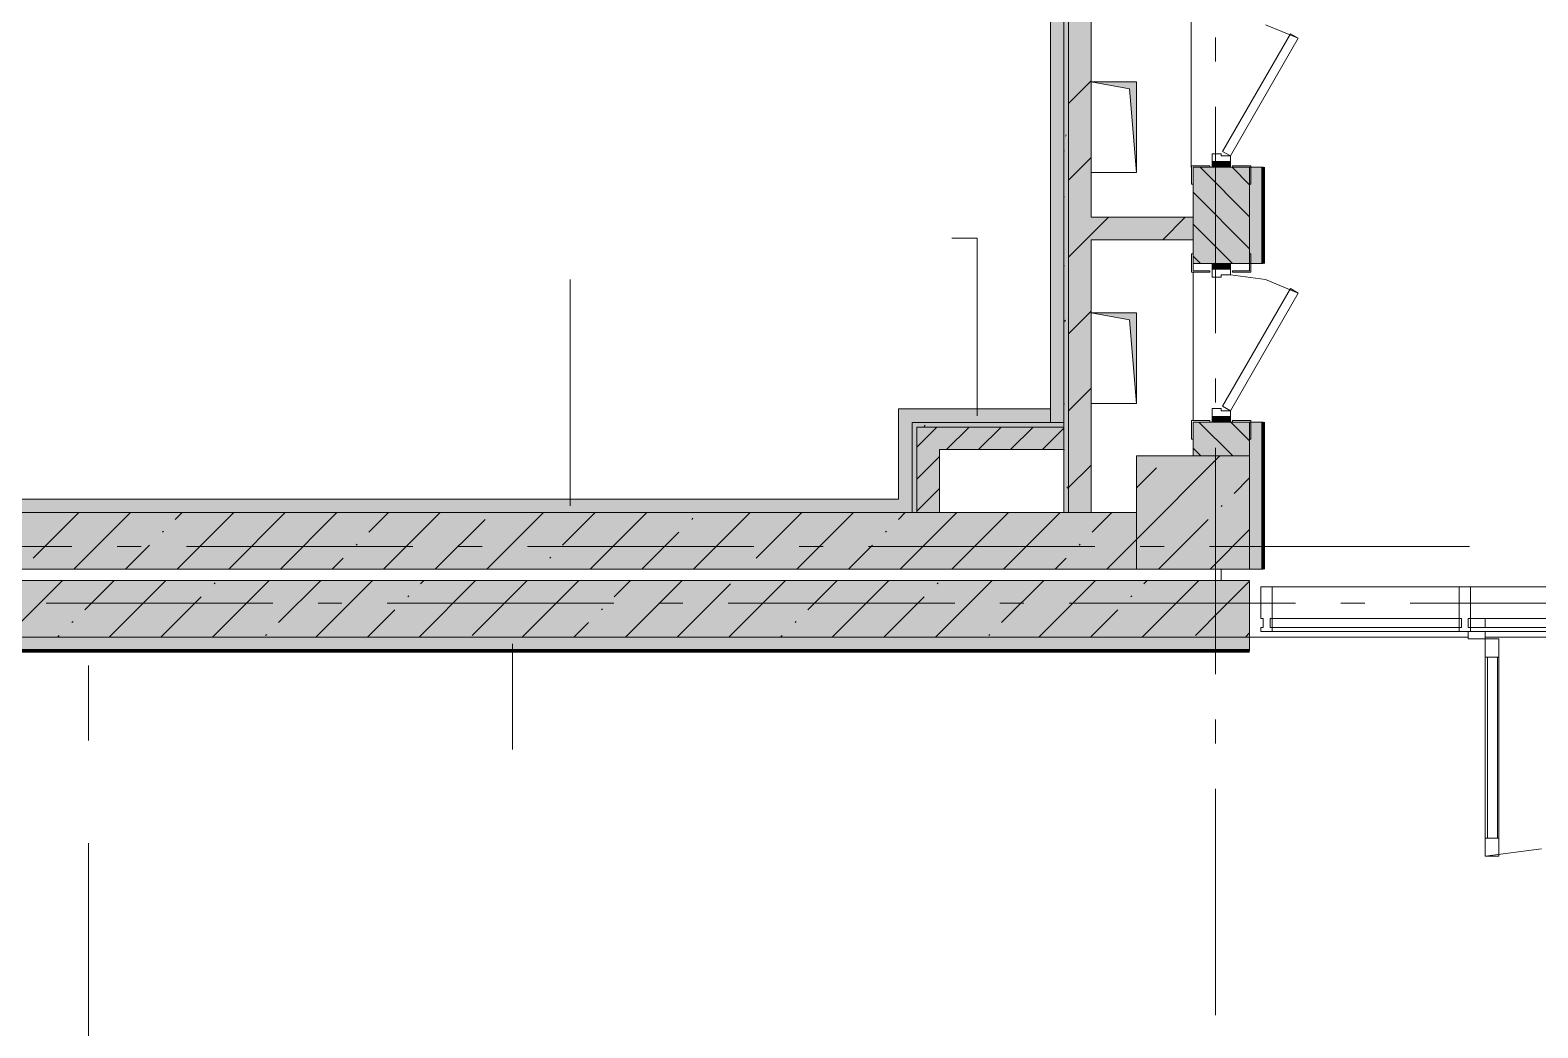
# Model space of a CAD drawing. Header units: millimetres. Extents: x -537608 to 253996, y -217170 to 186033.
# Drawn here: x -365562 to -358903, y -202575 to -198169 of the extents above; entities that cross this region are included whole.
import ezdxf

# ---------------------------------------------------------------- set-up
doc = ezdxf.new("R2010")
doc.units = ezdxf.units.MM
doc.layers.add('16) Лак 1.6м', color=160, linetype='Continuous', lineweight=90)
doc.layers.add('PDF _Геометрия', color=7, linetype='Continuous')
doc.layers.add('PDF _Сплошная заливка', color=7, linetype='Continuous', true_color=0xffffff)

msp = doc.modelspace()

# ---------------------------------------------------------------- hatches: boundary and pattern name
at = {"layer": 'PDF _Сплошная заливка', "transparency": 33554559}
h = msp.add_hatch(color=256, dxfattribs=at)
h.paths.add_polyline_path([(-360341.2037, -200049.6524), (-360176.2013, -200049.6524), (-360176.2013, -199899.6518), (-360426.2024, -199899.6518), (-360426.2024, -200049.6524)], flags=0)
h.paths.add_polyline_path([(-360341.2037, -199199.653), (-360176.2013, -199199.653), (-360176.2013, -198774.6511), (-360426.2024, -198774.6511), (-360426.2024, -199199.653)], flags=0)
h.paths.add_polyline_path([(-360261.1999, -198074.6523), (-360176.2013, -198074.6523), (-360176.2013, -196149.6503), (-360426.2024, -196149.6503), (-360426.2024, -198074.6523), (-360341.2037, -198074.6523)], flags=0)
h.paths.add_polyline_path([(-360426.2024, -195649.6502), (-360176.2013, -195649.6502), (-360176.2013, -194549.6497), (-360426.2024, -194549.6497), (-360426.2024, -195349.0331)], flags=0)
h.paths.add_polyline_path([(-360261.1999, -193849.6508), (-360176.2013, -193849.6508), (-360176.2013, -193649.6499), (-360426.2024, -193649.6499), (-360426.2024, -193849.6508), (-360341.2037, -193849.6508)], flags=0)
h.paths.add_polyline_path([(-360426.2024, -192949.649), (-360176.2013, -192949.649), (-360176.2013, -192849.6508), (-360426.2024, -192849.6508)], flags=0)
h.paths.add_polyline_path([(-360424.2044, -190587.6488), (-360424.2044, -190585.6487), (-360176.2013, -190585.6487), (-360176.2013, -188944.6473), (-360426.2024, -188944.6473), (-360426.2024, -190587.6488)], flags=0)
h.paths.add_polyline_path([(-360176.2013, -187734.6479), (-360176.2013, -186849.6479), (-360426.2024, -186849.6479), (-360426.2024, -187734.6479)], flags=0)
h.paths.add_polyline_path([(-360176.2013, -186349.6478), (-360176.2013, -185682.6473), (-360426.2024, -185682.6473), (-360426.2024, -186349.6478)], flags=0)
h.paths.add_polyline_path([(-360176.2013, -184424.6479), (-360176.2013, -183849.6475), (-360426.2024, -183849.6475), (-360426.2024, -184424.6479)], flags=0)
at = {"layer": 'PDF _Сплошная заливка', "true_color": 0xff7d7d, "transparency": 33554559}
msp.add_hatch(color=11, dxfattribs=at).paths.add_polyline_path([(-361056.2, -199901.695), (-360996.2014, -199901.695), (-360996.2014, -196029.651), (-361056.2, -196029.651), (-361056.2, -199841.6942)])
at = {"layer": 'PDF _Сплошная заливка', "transparency": 33554559}
for points in [[(-360996.2014, -200299.6535), (-360976.2048, -200299.6535), (-360976.2048, -197854.6526), (-360996.2014, -197854.6526), (-360996.2014, -199901.695)], [(-360906.9313, -200299.6535), (-360876.2043, -200299.6535), (-360876.2043, -197874.6514), (-360976.2048, -197874.6514), (-360976.2048, -200299.6535)], [(-361750.2006, -200549.6525), (-360676.2034, -200549.6525), (-360676.2034, -200299.6535), (-367726.2002, -200299.6535), (-367726.2002, -200549.6525), (-363436.7393, -200549.6525)], [(-360301.2018, -200849.6538), (-360301.2018, -200599.6527), (-367726.2002, -200599.6527), (-367726.2002, -200849.6538), (-360906.9313, -200849.6538)]]:
    msp.add_hatch(color=256, dxfattribs=at).paths.add_polyline_path(points)
at = {"layer": 'PDF _Сплошная заливка', "true_color": 0xe2e2e2, "transparency": 33554559}
msp.add_hatch(color=254, dxfattribs=at).paths.add_polyline_path([(-360676.2034, -199817.9493), (-360676.2034, -199417.9497), (-360876.2043, -199417.9497), (-360706.1984, -199447.949), (-360691.567, -199628.4764)])
at = {"layer": 'PDF _Сплошная заливка', "true_color": 0xfca910, "transparency": 33554559}
for points in [[(-361056.2, -199901.695), (-361056.2, -199841.6942), (-361726.1995, -199841.6942), (-361726.1995, -199901.695), (-361546.2039, -199901.695)], [(-361726.1995, -200299.6535), (-361726.1995, -200239.6529), (-367726.2002, -200239.6529), (-367726.2002, -200299.6535), (-361750.2006, -200299.6535)]]:
    msp.add_hatch(color=40, dxfattribs=at).paths.add_polyline_path(points)
at = {"layer": 'PDF _Сплошная заливка', "true_color": 0xff7d7d, "transparency": 33554559}
h = msp.add_hatch(color=11, dxfattribs=at)
h.paths.add_polyline_path([(-340036.1966, -200909.6524), (-339976.1894, -200909.6524), (-339976.1894, -200849.6538), (-345451.1964, -200849.6538), (-345451.1964, -200909.6524), (-341511.737, -200909.6524)], flags=0)
h.paths.add_polyline_path([(-349944.4302, -200909.6524), (-347551.1971, -200909.6524), (-347551.1971, -200849.6538), (-356186.1991, -200849.6538), (-356186.1991, -200909.6524), (-353317.5075, -200909.6524)], flags=0)
h.paths.add_polyline_path([(-361750.2006, -200909.6524), (-360176.2013, -200909.6524), (-360176.2013, -200849.6538), (-367666.2017, -200849.6538), (-367666.2017, -200909.6524), (-363436.7393, -200909.6524)], flags=0)

# ---------------------------------------------------------------- linework, layer by layer
at = {"layer": '16) Лак 1.6м'}
for p, q in [((-360116.2027, -199199.653), (-360116.2027, -198774.6511)), ((-360116.2027, -200549.6525), (-360116.2027, -199899.6518)), ((-367666.2017, -200909.6524), (-360176.2013, -200909.6524))]:
    msp.add_line(p, q, dxfattribs=at)
at = {"layer": 'PDF _Геометрия', "lineweight": 9}
for p, q in [((-361056.2, -196029.651), (-361056.2, -199841.6942)), ((-360996.2014, -197854.6526), (-360996.2014, -199901.695)), ((-360996.2014, -197854.6526), (-360996.2014, -199901.695)), ((-360976.2048, -200299.6535), (-360976.2048, -197874.6514)), ((-360876.2043, -198994.653), (-360876.2043, -197974.6519)), ((-360105.9116, -198145.097), (-359961.1985, -198205.0374)), ((-359995.8439, -198185.0365), (-360295.8453, -198704.6521)), ((-360261.1999, -198724.6531), (-359961.1985, -198205.0374)), ((-359961.1985, -198205.0374), (-359995.8439, -198185.0365)), ((-360976.2048, -198492.4698), (-360876.2043, -198392.4693)), ((-360976.2048, -198831.881), (-360876.2043, -198731.8805)), ((-360301.2018, -198714.6525), (-360341.2037, -198714.6525)), ((-360341.2037, -198714.6525), (-360341.2037, -198749.651)), ((-360341.2037, -198749.651), (-360261.1999, -198749.651)), ((-360341.2037, -198749.651), (-360341.2037, -198774.6511)), ((-360261.1999, -198749.651), (-360341.2037, -198749.651)), ((-360301.2018, -198724.6531), (-360301.2018, -198714.6525)), ((-360261.1999, -198724.6531), (-360301.2018, -198724.6531)), ((-360295.8453, -198704.6521), (-360261.1999, -198724.6531)), ((-360261.1999, -198749.651), (-360261.1999, -198724.6531)), ((-360261.1999, -198774.6511), (-360261.1999, -198749.651)), ((-360341.2037, -198774.6511), (-360426.2024, -198774.6511)), ((-360426.2024, -198774.6511), (-360426.2024, -198994.653)), ((-360176.2013, -198992.9737), (-360394.5194, -198774.6511)), ((-360341.2037, -198774.6511), (-360261.1999, -198774.6511)), ((-360176.2013, -198774.6511), (-360261.1999, -198774.6511)), ((-360176.2013, -198851.5525), (-360253.1048, -198774.6511)), ((-360176.2013, -199199.653), (-360176.2013, -198774.6511)), ((-360116.2027, -198774.6511), (-360176.2013, -198774.6511)), ((-360176.2013, -198774.6511), (-360176.2013, -199199.653)), ((-360176.2013, -199134.3948), (-360426.2024, -198884.3958)), ((-360876.2043, -199071.2917), (-360799.5591, -198994.653)), ((-360426.2024, -198994.653), (-360876.2043, -198994.653)), ((-360560.1506, -199094.6512), (-360460.1501, -198994.653)), ((-360426.2024, -199094.6512), (-360426.2024, -198994.653)), ((-360976.2048, -199171.2921), (-360876.2043, -199071.2917)), ((-360252.3642, -199199.653), (-360426.2024, -199025.8169)), ((-361379.2379, -199087.2516), (-361491.0452, -199087.2516)), ((-361379.2379, -199871.6935), (-361379.2379, -199087.2516)), ((-360876.2043, -200299.6535), (-360876.2043, -199094.6512)), ((-360876.2043, -199094.6512), (-360426.2024, -199094.6512)), ((-360426.2024, -199094.6512), (-360426.2024, -199199.653)), ((-360393.7874, -199199.653), (-360426.2024, -199167.2381)), ((-360426.2024, -199199.653), (-360341.2037, -199199.653)), ((-360261.1999, -199199.653), (-360341.2037, -199199.653)), ((-360341.2037, -199199.653), (-360341.2037, -199224.6531)), ((-360261.1999, -199199.653), (-360176.2013, -199199.653)), ((-360261.1999, -199224.6531), (-360261.1999, -199199.653)), ((-360176.2013, -199199.653), (-360116.2027, -199199.653)), ((-363177.0499, -200269.6521), (-363177.0499, -199269.652)), ((-360261.1999, -199224.6531), (-360341.2037, -199224.6531)), ((-360341.2037, -199224.6531), (-360341.2037, -199259.6515)), ((-360341.2037, -199224.6531), (-360261.1999, -199224.6531)), ((-360341.2037, -199259.6515), (-360301.2018, -199259.6515)), ((-360301.2018, -199259.6515), (-360301.2018, -199249.6532)), ((-360301.2018, -199249.6532), (-360261.1999, -199249.6532)), ((-360261.1999, -199249.6532), (-360261.1999, -199224.6531)), ((-360261.1999, -199249.6532), (-360105.9116, -199270.0976)), ((-360105.9116, -199270.0976), (-359961.1985, -199330.0381)), ((-359995.8439, -199310.0371), (-360295.8453, -199829.6528)), ((-360261.1999, -199849.6515), (-359961.1985, -199330.0381)), ((-359961.1985, -199330.0381), (-359995.8439, -199310.0371)), ((-360976.2048, -199510.7033), (-360876.2043, -199410.7028)), ((-360976.2048, -199850.1145), (-360876.2043, -199750.114)), ((-361056.2, -199841.6942), (-361726.1995, -199841.6942)), ((-361726.1995, -199841.6942), (-361726.1995, -199901.695)), ((-361056.2, -199901.695), (-361056.2, -199841.6942)), ((-360301.2018, -199839.6533), (-360341.2037, -199839.6533)), ((-360341.2037, -199839.6533), (-360341.2037, -199874.6516)), ((-360341.2037, -199874.6516), (-360261.1999, -199874.6516)), ((-360341.2037, -199874.6516), (-360341.2037, -199899.6518)), ((-360261.1999, -199874.6516), (-360341.2037, -199874.6516)), ((-360301.2018, -199849.6515), (-360301.2018, -199839.6533)), ((-360261.1999, -199849.6515), (-360301.2018, -199849.6515)), ((-360295.8453, -199829.6528), (-360261.1999, -199849.6515)), ((-360261.1999, -199874.6516), (-360261.1999, -199849.6515)), ((-360261.1999, -199899.6518), (-360261.1999, -199874.6516)), ((-361726.1995, -199901.695), (-361726.1995, -200239.6529)), ((-361666.2009, -200299.6535), (-361666.2009, -199901.695)), ((-361666.2009, -199901.695), (-361646.2043, -199901.695)), ((-361666.2009, -200299.6535), (-361666.2009, -199901.695)), ((-361666.2009, -199901.695), (-361646.2043, -199901.695)), ((-361646.2043, -199901.695), (-361546.2039, -199901.695)), ((-361646.2043, -200010.9983), (-361556.8998, -199921.6938)), ((-361546.2039, -199921.6938), (-361646.2043, -199921.6938)), ((-361646.2043, -199921.6938), (-361646.2043, -200299.6535)), ((-361546.2039, -199901.695), (-361056.2, -199901.695)), ((-361546.2039, -199901.695), (-361056.2, -199901.695)), ((-360996.2014, -199921.6938), (-361546.2039, -199921.6938)), ((-361515.4769, -200021.6942), (-361415.4764, -199921.6938)), ((-361374.0536, -200021.6942), (-361274.0531, -199921.6938)), ((-361232.6303, -200021.6942), (-361132.6385, -199921.6938)), ((-361091.2157, -200021.6942), (-360996.2014, -199926.6822)), ((-360996.2014, -199901.695), (-361056.2, -199901.695)), ((-361056.2, -199901.695), (-360996.2014, -199901.695)), ((-360996.2014, -199901.695), (-360996.2014, -199921.6938)), ((-360996.2014, -199901.695), (-360996.2014, -200299.6535)), ((-360996.2014, -199921.6938), (-360996.2014, -200021.6942)), ((-360341.2037, -199899.6518), (-360426.2024, -199899.6518)), ((-360426.2024, -199899.6518), (-360426.2024, -200049.6524)), ((-360250.8916, -200049.6524), (-360400.8922, -199899.6518)), ((-360341.2037, -199899.6518), (-360261.1999, -199899.6518)), ((-360176.2013, -199899.6518), (-360261.1999, -199899.6518)), ((-360176.2013, -199982.9237), (-360259.4689, -199899.6518)), ((-360116.2027, -199899.6518), (-360176.2013, -199899.6518)), ((-360176.2013, -199899.6518), (-360176.2013, -200049.6524)), ((-360176.2013, -200049.6524), (-360176.2013, -199899.6518)), ((-360392.3148, -200049.6524), (-360426.2024, -200015.7671)), ((-361646.2043, -200152.4195), (-361546.2039, -200052.419)), ((-360996.2014, -200021.6942), (-361546.2039, -200021.6942)), ((-361546.2039, -200021.6942), (-361546.2039, -200299.6535)), ((-360676.2034, -200418.7249), (-360307.1267, -200049.6524)), ((-360176.2013, -200049.6524), (-360676.2034, -200049.6524)), ((-360676.2034, -200049.6524), (-360676.2034, -200549.6525)), ((-360176.2013, -200549.6525), (-360176.2013, -200049.6524)), ((-360976.2048, -200189.5256), (-360876.2043, -200089.5252)), ((-360676.2034, -200190.6258), (-360586.9592, -200101.3858)), ((-360244.8116, -200215.4343), (-360176.2013, -200146.8239)), ((-361646.2043, -200293.8406), (-361546.2039, -200193.8401)), ((-361726.1995, -200239.6529), (-367666.2017, -200239.6529)), ((-360301.8391, -200272.4596), (-360297.094, -200267.7166)), ((-361726.1995, -200299.6535), (-367726.2002, -200299.6535)), ((-367726.2002, -200299.6535), (-361726.1995, -200299.6535)), ((-365548.1076, -200500.5565), (-365347.2024, -200299.6535)), ((-365369.1023, -200549.6525), (-365119.1012, -200299.6535)), ((-364920.8313, -200329.4827), (-364891, -200299.6535)), ((-364912.9084, -200549.6525), (-364662.9073, -200299.6535)), ((-364684.8071, -200549.6525), (-364434.806, -200299.6535)), ((-364456.7059, -200549.6525), (-364206.7048, -200299.6535)), ((-364065.4623, -200386.5081), (-363978.6121, -200299.6535)), ((-364000.512, -200549.6525), (-363750.5109, -200299.6535)), ((-363772.4108, -200549.6525), (-363552.241, -200329.4827)), ((-363544.3095, -200549.6525), (-363294.3084, -200299.6535)), ((-363210.0934, -200443.5334), (-363066.2158, -200299.6535)), ((-363088.1156, -200549.6525), (-362838.1145, -200299.6535)), ((-362639.8446, -200329.4827), (-362635.1081, -200324.742)), ((-362631.9217, -200549.6525), (-362381.9206, -200299.6535)), ((-362354.7245, -200500.5565), (-362153.8193, -200299.6535)), ((-362175.7192, -200549.6525), (-361925.7181, -200299.6535)), ((-361727.4568, -200329.4827), (-361697.6255, -200299.6535)), ((-361666.2009, -200299.6535), (-361726.1995, -200299.6535)), ((-361719.5254, -200549.6525), (-361469.5242, -200299.6535)), ((-361646.2043, -200299.6535), (-361666.2009, -200299.6535)), ((-360996.2014, -200299.6535), (-361666.2009, -200299.6535)), ((-361546.2039, -200299.6535), (-361646.2043, -200299.6535)), ((-361491.4241, -200549.6525), (-361241.423, -200299.6535)), ((-361263.3228, -200549.6525), (-361013.3304, -200299.6535)), ((-360996.2014, -200299.6535), (-360976.2048, -200299.6535)), ((-360976.2048, -200299.6535), (-360876.2043, -200299.6535)), ((-360676.2034, -200299.6535), (-360876.2043, -200299.6535)), ((-360872.0793, -200386.5081), (-360785.2291, -200299.6535)), ((-360579.0277, -200549.6525), (-360358.8579, -200329.4827)), ((-364977.8587, -200386.5081), (-364973.1136, -200381.7673)), ((-362860.0143, -200549.6525), (-362696.872, -200386.5081)), ((-361784.4757, -200386.5081), (-361779.7392, -200381.7673)), ((-360350.9351, -200549.6525), (-360176.2013, -200374.9209)), ((-365141.001, -200549.6525), (-365034.8862, -200443.5334)), ((-364122.4898, -200443.5334), (-364117.7447, -200438.7904)), ((-361947.6266, -200549.6525), (-361841.5032, -200443.5334)), ((-360929.1067, -200443.5334), (-360924.3702, -200438.7904)), ((-360807.1289, -200549.6525), (-360676.2034, -200418.7249)), ((-364228.6046, -200549.6525), (-364179.5173, -200500.5565)), ((-363267.1209, -200500.5565), (-363262.3757, -200495.8158)), ((-361035.2302, -200549.6525), (-360986.1342, -200500.5565)), ((-367726.2002, -200549.6525), (-360676.2034, -200549.6525)), ((-360301.2018, -200599.6527), (-367726.2002, -200599.6527)), ((-365669.1036, -200849.6538), (-365419.1025, -200599.6527)), ((-365320.0063, -200728.6556), (-365191.0013, -200599.6527)), ((-365212.9011, -200849.6538), (-364962.9086, -200599.6527)), ((-364756.7072, -200849.6538), (-364506.7061, -200599.6527)), ((-364749.7575, -200614.6071), (-364745.021, -200609.8642)), ((-364464.6373, -200785.6809), (-364278.6049, -200599.6527)), ((-364300.5133, -200849.6538), (-364050.5122, -200599.6527)), ((-363844.3108, -200849.6538), (-363594.3098, -200599.6527)), ((-363837.3611, -200614.6071), (-363822.411, -200599.6527)), ((-363609.2685, -200842.7062), (-363366.2171, -200599.6527)), ((-363388.1169, -200849.6538), (-363138.1158, -200599.6527)), ((-362981.9922, -200671.6324), (-362910.0146, -200599.6527)), ((-362931.9144, -200849.6538), (-362681.9219, -200599.6527)), ((-362703.8218, -200849.6538), (-362468.7708, -200614.6071)), ((-362475.7206, -200849.6538), (-362225.7195, -200599.6527)), ((-362126.6232, -200728.6556), (-361997.6268, -200599.6527)), ((-362019.5267, -200849.6538), (-361769.5256, -200599.6527)), ((-361563.3241, -200849.6538), (-361313.3231, -200599.6527)), ((-361556.3831, -200614.6071), (-361551.6379, -200609.8642)), ((-361271.2543, -200785.6809), (-361085.2304, -200599.6527)), ((-361107.1303, -200849.6538), (-360857.1291, -200599.6527)), ((-360676.2034, -200549.6525), (-360176.2013, -200549.6525)), ((-360650.9364, -200849.6538), (-360400.9353, -200599.6527)), ((-360643.9866, -200614.6071), (-360629.0279, -200599.6527)), ((-360176.2013, -200599.6527), (-360301.2018, -200599.6527)), ((-360301.2018, -200728.0205), (-360176.2013, -200603.02)), ((-360176.2013, -200549.6525), (-360116.2027, -200549.6525)), ((-360176.2013, -200849.6538), (-360176.2013, -200599.6527)), ((-364984.8085, -200849.6538), (-364806.7849, -200671.6324)), ((-363894.3886, -200671.6324), (-363889.6521, -200666.8895)), ((-361791.4254, -200849.6538), (-361613.4019, -200671.6324)), ((-360701.0055, -200671.6324), (-360696.269, -200666.8895)), ((-360076.2008, -200627.6519), (-360126.2011, -200627.6519)), ((-360126.2011, -200627.6519), (-360126.2011, -200767.6521)), ((-359251.1972, -200627.6519), (-360076.2008, -200627.6519)), ((-360076.2008, -200767.6521), (-360076.2008, -200627.6519)), ((-359201.1969, -200627.6519), (-359251.1972, -200627.6519)), ((-359251.1972, -200627.6519), (-359251.1972, -200767.6521)), ((-357151.1965, -200627.6519), (-359201.1969, -200627.6519)), ((-359201.1969, -200767.6521), (-359201.1969, -200627.6519)), ((-364072.4121, -200849.6538), (-363951.416, -200728.6556)), ((-363039.0196, -200728.6556), (-363034.2745, -200723.9148)), ((-360879.029, -200849.6538), (-360758.0329, -200728.6556)), ((-360415.8854, -200842.7062), (-360301.2018, -200728.0205)), ((-365377.0338, -200785.6809), (-365372.2886, -200780.9401)), ((-363160.0157, -200849.6538), (-363096.0471, -200785.6809)), ((-362183.6507, -200785.6809), (-362178.9056, -200780.9401)), ((-360126.2011, -200767.6521), (-360116.2027, -200767.6521)), ((-360116.2027, -200807.6518), (-360126.2011, -200807.6518)), ((-360126.2011, -200807.6518), (-360126.2011, -200824.6537)), ((-360116.2027, -200767.6521), (-360116.2027, -200807.6518)), ((-360086.1991, -200807.6518), (-360086.1991, -200767.6521)), ((-360086.1991, -200767.6521), (-360076.2008, -200767.6521)), ((-360076.2008, -200807.6518), (-360086.1991, -200807.6518)), ((-360076.2008, -200807.6518), (-360076.2008, -200767.6521)), ((-360076.2008, -200767.6521), (-359251.1972, -200767.6521)), ((-359251.1972, -200807.6518), (-360076.2008, -200807.6518)), ((-360076.2008, -200824.6537), (-360076.2008, -200807.6518)), ((-359251.1972, -200767.6521), (-359241.1988, -200767.6521)), ((-359251.1972, -200767.6521), (-359251.1972, -200807.6518)), ((-359241.1988, -200807.6518), (-359251.1972, -200807.6518)), ((-359251.1972, -200807.6518), (-359251.1972, -200824.6537)), ((-359241.1988, -200767.6521), (-359241.1988, -200807.6518)), ((-359211.2039, -200807.6518), (-359211.2039, -200767.6521)), ((-359211.2039, -200767.6521), (-359201.1969, -200767.6521)), ((-359201.1969, -200807.6518), (-359211.2039, -200807.6518)), ((-359201.1969, -200807.6518), (-359201.1969, -200767.6521)), ((-359201.1969, -200767.6521), (-357151.1965, -200767.6521)), ((-357151.1965, -200807.6518), (-359201.1969, -200807.6518)), ((-359201.1969, -200824.6537), (-359201.1969, -200807.6518)), ((-359136.2036, -200767.6521), (-359136.2036, -200807.6518)), ((-359136.2036, -200807.6518), (-359136.2036, -200767.6521)), ((-367666.2017, -200849.6538), (-360301.2018, -200849.6538)), ((-360301.2018, -200849.6538), (-367666.2017, -200849.6538)), ((-365441.0023, -200849.6538), (-365434.0526, -200842.7062)), ((-364521.6648, -200842.7062), (-364516.9197, -200837.9633)), ((-363431.641, -200879.6531), (-363431.641, -201345.8022)), ((-362247.6193, -200849.6538), (-362240.6782, -200842.7062)), ((-361328.2818, -200842.7062), (-361323.5367, -200837.9633)), ((-360301.2018, -200849.6538), (-360176.2013, -200849.6538)), ((-360176.2013, -200849.6538), (-360301.2018, -200849.6538)), ((-360194.7339, -200849.6538), (-360176.2013, -200831.1191)), ((-360176.2013, -200909.6524), (-360176.2013, -200849.6538)), ((-360126.2011, -200824.6537), (-360076.2008, -200824.6537)), ((-359251.1972, -200824.6537), (-360076.2008, -200824.6537)), ((-359251.1972, -200824.6537), (-359201.1969, -200824.6537)), ((-359211.2039, -200857.652), (-359211.2039, -200824.6537)), ((-359211.2039, -200824.6537), (-359211.2039, -200857.652)), ((-359136.2036, -200857.652), (-359211.2039, -200857.652)), ((-359211.2039, -200857.652), (-359136.2036, -200857.652)), ((-357151.1965, -200824.6537), (-359201.1969, -200824.6537)), ((-359136.2036, -200857.652), (-359136.2036, -200824.6537)), ((-359136.2036, -200824.6537), (-359136.2036, -200857.652)), ((-359076.205, -200857.652), (-359136.2036, -200857.652)), ((-359136.2036, -200857.652), (-359136.2036, -201817.6524)), ((-359076.205, -200857.652), (-359136.2036, -200857.652)), ((-359136.2036, -200857.652), (-359136.2036, -201817.6524)), ((-359136.2036, -200857.652), (-359136.2036, -201817.6524)), ((-359076.205, -201817.6524), (-359076.205, -200857.652)), ((-359076.205, -201817.6524), (-359076.205, -200857.652)), ((-359136.2036, -200937.6537), (-359076.205, -200937.6537)), ((-359126.1966, -201737.653), (-359126.1966, -200937.6537)), ((-359082.1988, -201737.653), (-359082.1988, -200937.6537)), ((-365303.5577, -201306.1427), (-365303.5577, -200974.7857)), ((-359136.2036, -201737.653), (-359076.205, -201737.653)), ((-365303.5577, -201759.654), (-365303.5577, -203854.7847)), ((-359136.2036, -201817.6524), (-358887.7353, -201784.9426)), ((-359136.2036, -201817.6524), (-359076.205, -201817.6524)), ((-359136.2036, -201817.6524), (-359076.205, -201817.6524))]:
    msp.add_line(p, q, dxfattribs=at)
at = {"layer": 'PDF _Геометрия', "color": 9, "lineweight": 9, "true_color": 0xc0c0c0}
for p, q in [((-360434.2027, -198074.6523), (-360434.2027, -198774.6511)), ((-360426.2024, -199237.6527), (-360426.2024, -199893.6515)), ((-360301.2018, -200549.6525), (-360301.2018, -200599.6527)), ((-359211.2039, -200849.6538), (-360176.2013, -200849.6538)), ((-360176.2013, -200849.6538), (-359211.2039, -200849.6538)), ((-357216.1985, -200849.6538), (-359136.2036, -200849.6538)), ((-359136.2036, -200849.6538), (-357216.1985, -200849.6538))]:
    msp.add_line(p, q, dxfattribs=at)
at = {"layer": 'PDF _Геометрия', "color": 253, "lineweight": 9, "true_color": 0xaaaaaa}
for p, q in [((-360326.2019, -198307.5762), (-360326.2019, -198201.7413)), ((-360676.2034, -198397.9486), (-360876.2043, -198397.9486)), ((-360876.2043, -198397.9486), (-360876.2043, -198797.9482)), ((-360706.1984, -198427.9479), (-360876.2043, -198397.9486)), ((-360676.2034, -198797.9482), (-360676.2034, -198397.9486)), ((-360676.2034, -198797.9482), (-360706.1984, -198427.9479)), ((-360326.2019, -199507.5751), (-360326.2019, -198507.5749)), ((-360876.2043, -198797.9482), (-360676.2034, -198797.9482)), ((-360676.2034, -199417.9497), (-360876.2043, -199417.9497)), ((-360876.2043, -199417.9497), (-360876.2043, -199817.9493)), ((-360706.1984, -199447.949), (-360876.2043, -199417.9497)), ((-360676.2034, -199817.9493), (-360706.1984, -199447.949)), ((-360676.2034, -199817.9493), (-360676.2034, -199417.9497)), ((-360326.2019, -199813.4087), (-360326.2019, -199707.5759)), ((-360876.2043, -199817.9493), (-360676.2034, -199817.9493)), ((-360326.2019, -201013.4097), (-360326.2019, -200013.4096)), ((-366376.9263, -200449.6521), (-365376.9304, -200449.6521)), ((-365176.9295, -200449.6521), (-365071.0903, -200449.6521)), ((-364871.098, -200449.6521), (-363871.0936, -200449.6521)), ((-363671.0927, -200449.6521), (-363565.262, -200449.6521)), ((-363365.2611, -200449.6521), (-362365.2568, -200449.6521)), ((-362165.2559, -200449.6521), (-362059.4252, -200449.6521)), ((-361859.4243, -200449.6521), (-360859.4285, -200449.6521)), ((-360659.4276, -200449.6521), (-360553.5884, -200449.6521)), ((-360353.5961, -200449.6521), (-359204.4952, -200449.6521)), ((-364490.4642, -200699.6532), (-365490.4686, -200699.6532)), ((-364184.6327, -200699.6532), (-364290.4633, -200699.6532)), ((-362984.636, -200699.6532), (-363984.6318, -200699.6532)), ((-362678.7959, -200699.6532), (-362784.6351, -200699.6532)), ((-361478.7991, -200699.6532), (-362478.795, -200699.6532)), ((-361172.9676, -200699.6532), (-361278.7983, -200699.6532)), ((-359972.9624, -200699.6532), (-360972.9667, -200699.6532)), ((-359667.1308, -200699.6532), (-359772.9615, -200699.6532)), ((-358467.1341, -200699.6532), (-359467.1299, -200699.6532)), ((-360326.2019, -201319.2434), (-360326.2019, -201213.4106)), ((-360326.2019, -202519.2444), (-360326.2019, -201519.2421))]:
    msp.add_line(p, q, dxfattribs=at)
at = {"layer": 'PDF _Геометрия', "color": 8, "lineweight": 9, "true_color": 0x787878}
for p, q in [((-360986.4098, -198631.288), (-360989.7684, -198637.0967)), ((-360996.2014, -198701.4937), (-360994.2982, -198701.4937)), ((-360996.2014, -198904.6939), (-360994.2982, -198904.6939)), ((-360996.2014, -199209.4941), (-360994.2982, -199209.4941)), ((-360990.0612, -199450.4055), (-360993.4112, -199456.2142)), ((-360996.2014, -199819.0947), (-360994.2982, -199819.0947)), ((-361609.6213, -199913.9238), (-361612.9799, -199919.7302)), ((-360996.2014, -200022.2948), (-360994.2982, -200022.2948)), ((-360979.6409, -200192.2147), (-360982.9909, -200186.4081))]:
    msp.add_line(p, q, dxfattribs=at)
at = {"layer": 'PDF _Геометрия', "color": 253, "lineweight": 20, "true_color": 0xaaaaaa}
for p, q in [((-360351.202, -198768.653), (-360432.2048, -198768.653)), ((-360432.2048, -198768.653), (-360432.2048, -198849.6515)), ((-360426.2024, -198774.6511), (-360351.202, -198774.6511)), ((-360426.2024, -198849.6515), (-360426.2024, -198774.6511)), ((-360351.202, -198774.6511), (-360351.202, -198768.653)), ((-360251.2016, -198768.653), (-360251.2016, -198774.6511)), ((-360170.1988, -198768.653), (-360251.2016, -198768.653)), ((-360251.2016, -198774.6511), (-360176.2013, -198774.6511)), ((-360176.2013, -198774.6511), (-360176.2013, -198849.6515)), ((-360170.1988, -198849.6515), (-360170.1988, -198768.653)), ((-360432.2048, -198849.6515), (-360426.2024, -198849.6515)), ((-360176.2013, -198849.6515), (-360170.1988, -198849.6515)), ((-360426.2024, -199156.652), (-360432.2048, -199156.652)), ((-360432.2048, -199156.652), (-360432.2048, -199237.6527)), ((-360426.2024, -199231.6524), (-360426.2024, -199156.652)), ((-360170.1988, -199156.652), (-360176.2013, -199156.652)), ((-360176.2013, -199156.652), (-360176.2013, -199231.6524)), ((-360170.1988, -199237.6527), (-360170.1988, -199156.652)), ((-360432.2048, -199237.6527), (-360351.202, -199237.6527)), ((-360351.202, -199231.6524), (-360426.2024, -199231.6524)), ((-360351.202, -199237.6527), (-360351.202, -199231.6524)), ((-360251.2016, -199231.6524), (-360251.2016, -199237.6527)), ((-360176.2013, -199231.6524), (-360251.2016, -199231.6524)), ((-360251.2016, -199237.6527), (-360170.1988, -199237.6527)), ((-360351.202, -199893.6515), (-360432.2048, -199893.6515)), ((-360432.2048, -199893.6515), (-360432.2048, -199974.6521)), ((-360426.2024, -199974.6521), (-360426.2024, -199899.6518)), ((-360426.2024, -199899.6518), (-360351.202, -199899.6518)), ((-360351.202, -199899.6518), (-360351.202, -199893.6515)), ((-360170.1988, -199893.6515), (-360251.2016, -199893.6515)), ((-360251.2016, -199893.6515), (-360251.2016, -199899.6518)), ((-360251.2016, -199899.6518), (-360176.2013, -199899.6518)), ((-360176.2013, -199899.6518), (-360176.2013, -199974.6521)), ((-360170.1988, -199974.6521), (-360170.1988, -199893.6515)), ((-360432.2048, -199974.6521), (-360426.2024, -199974.6521)), ((-360176.2013, -199974.6521), (-360170.1988, -199974.6521))]:
    msp.add_line(p, q, dxfattribs=at)
at = {"layer": 'PDF _Сплошная заливка', "color": 254, "lineweight": 35, "true_color": 0xe2e2e2, "transparency": 33554559}
msp.add_solid([(-360676.2034, -198797.9482), (-360676.2034, -198397.9486), (-360706.1984, -198427.9479), (-360876.2043, -198397.9486)], dxfattribs=at)
at = {"layer": 'PDF _Сплошная заливка', "color": 7, "lineweight": 35, "true_color": 0xf4f4f4, "transparency": 33554559}
for points in [[(-360261.1999, -198774.6511), (-360261.1999, -198749.651), (-360341.2037, -198774.6511), (-360341.2037, -198749.651)], [(-360341.2037, -199224.6531), (-360261.1999, -199224.6531), (-360341.2037, -199199.653), (-360261.1999, -199199.653)], [(-360261.1999, -199899.6518), (-360261.1999, -199874.6516), (-360341.2037, -199899.6518), (-360341.2037, -199874.6516)]]:
    msp.add_solid(points, dxfattribs=at)
at = {"layer": 'PDF _Сплошная заливка', "color": 85, "lineweight": 35, "true_color": 0x56bc34, "transparency": 33554559}
for points in [[(-360116.2027, -199199.653), (-360116.2027, -198774.6511), (-360176.2013, -199199.653), (-360176.2013, -198774.6511)], [(-360116.2027, -200549.6525), (-360116.2027, -199899.6518), (-360176.2013, -200549.6525), (-360176.2013, -199899.6518)]]:
    msp.add_solid(points, dxfattribs=at)
at = {"layer": 'PDF _Сплошная заливка', "lineweight": 35, "transparency": 33554559}
for points in [[(-360426.2024, -199094.6512), (-360426.2024, -198994.653), (-360876.2043, -199094.6512), (-360876.2043, -198994.653)], [(-361646.2043, -200299.6535), (-361646.2043, -199901.695), (-361666.2009, -200299.6535), (-361666.2009, -199901.695)], [(-361646.2043, -199921.6938), (-360996.2014, -199921.6938), (-361646.2043, -199901.695), (-360996.2014, -199901.695)], [(-361546.2039, -200299.6535), (-361546.2039, -199921.6938), (-361646.2043, -200299.6535), (-361646.2043, -199921.6938)], [(-360996.2014, -200021.6942), (-360996.2014, -199921.6938), (-361546.2039, -200021.6942), (-361546.2039, -199921.6938)], [(-360176.2013, -200549.6525), (-360176.2013, -200049.6524), (-360676.2034, -200549.6525), (-360676.2034, -200049.6524)], [(-360176.2013, -200849.6538), (-360176.2013, -200599.6527), (-360301.2018, -200849.6538), (-360301.2018, -200599.6527)]]:
    msp.add_solid(points, dxfattribs=at)
at = {"layer": 'PDF _Сплошная заливка', "color": 40, "lineweight": 35, "true_color": 0xfca910, "transparency": 33554559}
msp.add_solid([(-361666.2009, -200299.6535), (-361666.2009, -199901.695), (-361726.1995, -200299.6535), (-361726.1995, -199901.695)], dxfattribs=at)

doc.saveas('drawing.dxf')
